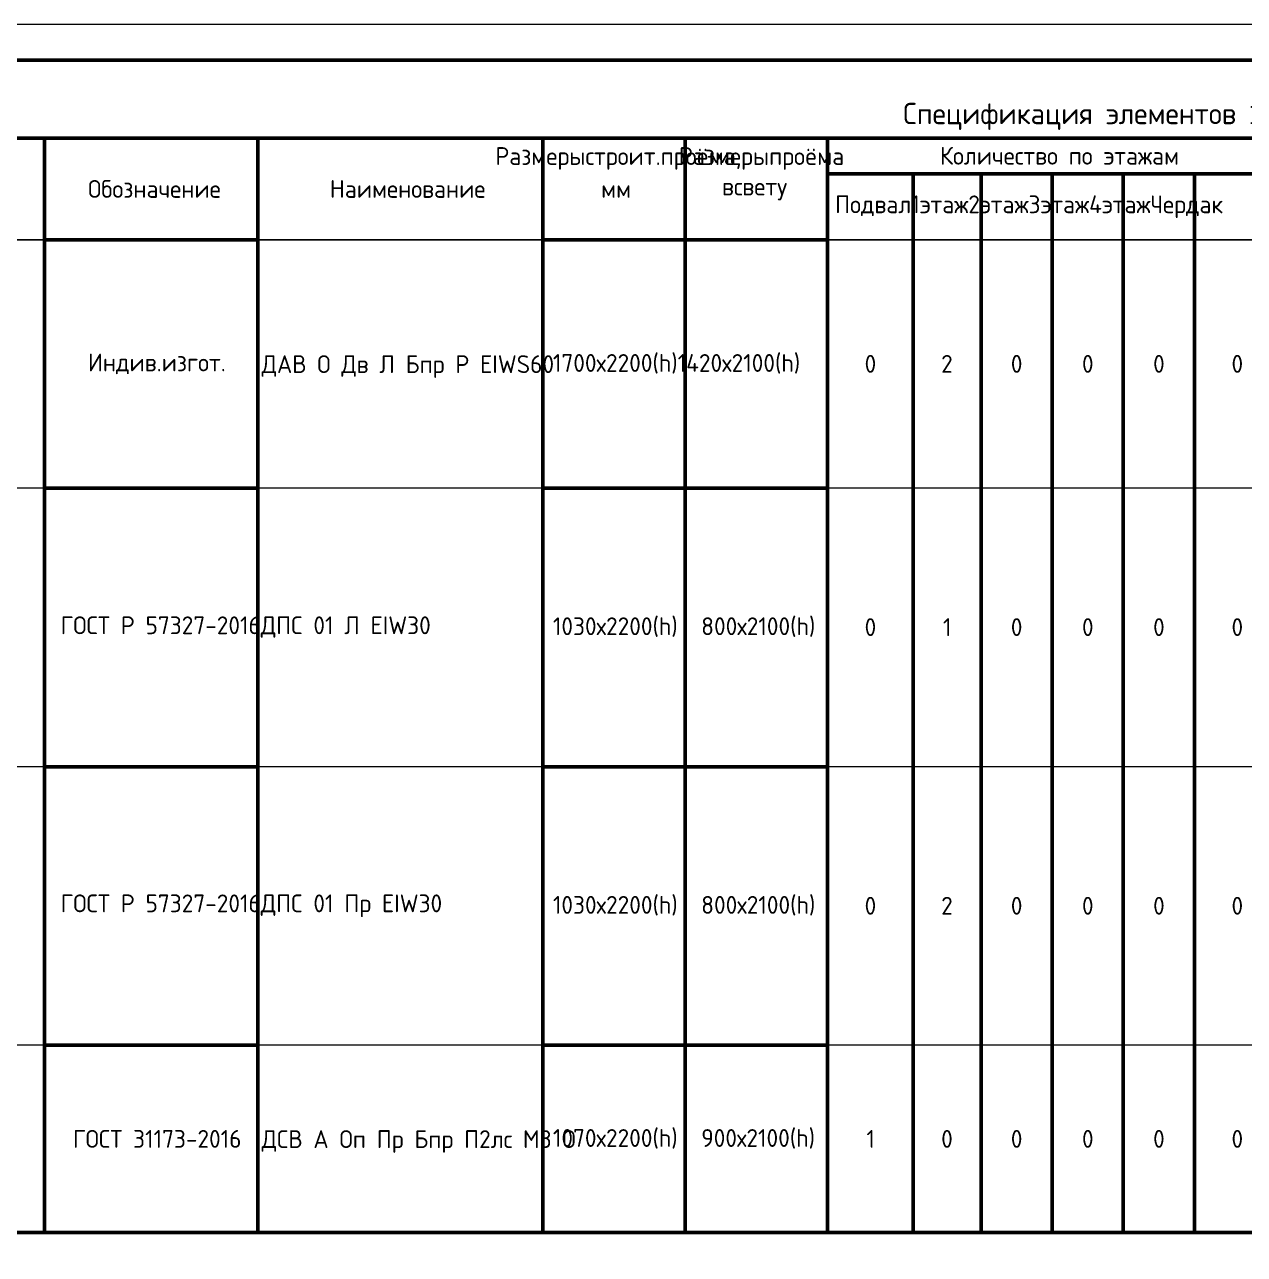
# Model space of a CAD drawing. Header units: millimetres. Extents: x -11345 to 411485, y -9810 to 73012.
# Drawn here: x -3286.3 to -3115, y 70474.5 to 70647.2 of the extents above; entities that cross this region are included whole.
import ezdxf

# ---------------------------------------------------------------- set-up
doc = ezdxf.new("R2010")
doc.units = ezdxf.units.MM
for name, color, linetype in [('PDF _Линии', 7, 'Continuous'), ('PDF _Основная надпись', 7, 'Continuous'), ('PDF _Текст', 7, 'Continuous')]:
    doc.layers.add(name, color=color, linetype=linetype)
doc.styles.add('PDF GOST Common', font='GOST_Common.ttf')

msp = doc.modelspace()

# ---------------------------------------------------------------- linework, layer by layer
at = {"layer": 'PDF _Линии', "lineweight": 50}
for points in [[(-3298.54173, 70631.22553), (-3283.51349, 70631.22553), (-3253.54167, 70631.22553), (-3213.53691, 70631.22553), (-3193.51337, 70631.22553), (-3173.53215, 70631.22553), (-3161.50956, 70631.22553), (-3151.98462, 70631.22553), (-3141.99401, 70631.22553), (-3132.0034, 70631.22553), (-3122.0128, 70631.22553), (-3109.9902, 70631.22553), (-3099.9996, 70631.22553), (-3085.01369, 70631.22553), (-2895.02284, 70631.22553), (-2895.02284, 70626.23023), (-2895.02284, 70616.95928), (-2895.02284, 70569.33457), (-2895.02284, 70534.49445), (-2895.02284, 70495.37869), (-2895.02284, 70456.30525), (-2895.02284, 70429.97408)], [(-3283.51349, 70631.22553), (-3283.51349, 70626.23023), (-3283.51349, 70616.95928), (-3283.51349, 70582.11916), (-3283.51349, 70543.0034), (-3283.51349, 70503.92997), (-3283.51349, 70477.59879)], [(-3253.54167, 70631.22553), (-3253.54167, 70626.23023), (-3253.54167, 70616.95928), (-3253.54167, 70582.11916), (-3253.54167, 70543.0034), (-3253.54167, 70503.92997), (-3253.54167, 70477.59879)], [(-3213.53691, 70631.22553), (-3213.53691, 70626.23023), (-3213.53691, 70616.95928), (-3213.53691, 70582.11916), (-3213.53691, 70543.0034), (-3213.53691, 70503.92997), (-3213.53691, 70477.59879)], [(-3193.51337, 70631.22553), (-3193.51337, 70626.23023), (-3193.51337, 70616.95928), (-3193.51337, 70582.11916), (-3193.51337, 70543.0034), (-3193.51337, 70503.92997), (-3193.51337, 70477.59879)], [(-3173.53215, 70631.22553), (-3173.53215, 70626.23023), (-3173.53215, 70616.95928), (-3173.53215, 70582.11916), (-3173.53215, 70543.0034), (-3173.53215, 70503.92997), (-3173.53215, 70477.59879)], [(-3109.9902, 70626.23023), (-3122.0128, 70626.23023), (-3132.0034, 70626.23023), (-3141.99401, 70626.23023), (-3151.98462, 70626.23023), (-3161.50956, 70626.23023), (-3173.53215, 70626.23023)], [(-3161.50956, 70626.23023), (-3161.50956, 70616.95928), (-3161.50956, 70582.11916), (-3161.50956, 70543.0034), (-3161.50956, 70503.92997), (-3161.50956, 70477.59879)], [(-3151.98462, 70626.23023), (-3151.98462, 70616.95928), (-3151.98462, 70582.11916), (-3151.98462, 70543.0034), (-3151.98462, 70503.92997), (-3151.98462, 70477.59879)], [(-3141.99401, 70626.23023), (-3141.99401, 70616.95928), (-3141.99401, 70582.11916), (-3141.99401, 70543.0034), (-3141.99401, 70503.92997), (-3141.99401, 70477.59879)], [(-3132.0034, 70626.23023), (-3132.0034, 70616.95928), (-3132.0034, 70582.11916), (-3132.0034, 70543.0034), (-3132.0034, 70503.92997), (-3132.0034, 70477.59879)], [(-3122.0128, 70626.23023), (-3122.0128, 70616.95928), (-3122.0128, 70582.11916), (-3122.0128, 70543.0034), (-3122.0128, 70503.92997), (-3122.0128, 70477.59879)], [(-3253.54167, 70582.11916), (-3283.51349, 70582.11916)], [(-3173.53215, 70582.11916), (-3193.51337, 70582.11916), (-3213.53691, 70582.11916)], [(-3253.54167, 70543.0034), (-3283.51349, 70543.0034)], [(-3173.53215, 70543.0034), (-3193.51337, 70543.0034), (-3213.53691, 70543.0034)], [(-3253.54167, 70503.92997), (-3283.51349, 70503.92997)], [(-3173.53215, 70503.92997), (-3193.51337, 70503.92997), (-3213.53691, 70503.92997)], [(-2895.02284, 70477.59879), (-3085.01369, 70477.59879), (-3099.9996, 70477.59879), (-3109.9902, 70477.59879), (-3122.0128, 70477.59879), (-3132.0034, 70477.59879), (-3141.99401, 70477.59879), (-3151.98462, 70477.59879), (-3161.50956, 70477.59879), (-3173.53215, 70477.59879), (-3193.51337, 70477.59879), (-3213.53691, 70477.59879), (-3253.54167, 70477.59879), (-3283.51349, 70477.59879), (-3298.54173, 70477.59879)]]:
    msp.add_lwpolyline(points, dxfattribs=at)
at = {"layer": 'PDF _Линии', "lineweight": 20}
for points in [[(-3298.54173, 70616.95928), (-3283.51349, 70616.95928)], [(-3253.54167, 70616.95928), (-3213.53691, 70616.95928)], [(-3173.53215, 70616.95928), (-3161.50956, 70616.95928), (-3151.98462, 70616.95928), (-3141.99401, 70616.95928), (-3132.0034, 70616.95928), (-3122.0128, 70616.95928), (-3109.9902, 70616.95928), (-3099.9996, 70616.95928), (-3085.01369, 70616.95928), (-3099.9996, 70616.95928), (-3109.9902, 70616.95928), (-3122.0128, 70616.95928), (-3132.0034, 70616.95928), (-3141.99401, 70616.95928), (-3151.98462, 70616.95928), (-3161.50956, 70616.95928)]]:
    msp.add_lwpolyline(points, close=True, dxfattribs=at)
at = {"layer": 'PDF _Линии', "lineweight": 50}
for points in [[(-3283.51349, 70616.95928), (-3253.54167, 70616.95928)], [(-3213.53691, 70616.95928), (-3193.51337, 70616.95928), (-3173.53215, 70616.95928), (-3193.51337, 70616.95928)]]:
    msp.add_lwpolyline(points, close=True, dxfattribs=at)
at = {"layer": 'PDF _Линии', "lineweight": 20}
for points in [[(-3283.51349, 70582.11916), (-3298.54173, 70582.11916)], [(-3213.53691, 70582.11916), (-3253.54167, 70582.11916)], [(-3085.01369, 70582.11916), (-3099.9996, 70582.11916), (-3109.9902, 70582.11916), (-3122.0128, 70582.11916), (-3132.0034, 70582.11916), (-3141.99401, 70582.11916), (-3151.98462, 70582.11916), (-3161.50956, 70582.11916), (-3173.53215, 70582.11916)], [(-3283.51349, 70543.0034), (-3298.54173, 70543.0034)], [(-3213.53691, 70543.0034), (-3253.54167, 70543.0034)], [(-3085.01369, 70543.0034), (-3099.9996, 70543.0034), (-3109.9902, 70543.0034), (-3122.0128, 70543.0034), (-3132.0034, 70543.0034), (-3141.99401, 70543.0034), (-3151.98462, 70543.0034), (-3161.50956, 70543.0034), (-3173.53215, 70543.0034)], [(-3283.51349, 70503.92997), (-3298.54173, 70503.92997)], [(-3213.53691, 70503.92997), (-3253.54167, 70503.92997)], [(-3085.01369, 70503.92997), (-3099.9996, 70503.92997), (-3109.9902, 70503.92997), (-3122.0128, 70503.92997), (-3132.0034, 70503.92997), (-3141.99401, 70503.92997), (-3151.98462, 70503.92997), (-3161.50956, 70503.92997), (-3173.53215, 70503.92997)]]:
    msp.add_lwpolyline(points, dxfattribs=at)
at = {"layer": 'PDF _Основная надпись', "lineweight": 20}
msp.add_lwpolyline([(-3730.97412, 70053.25202), (-2890.02753, 70053.25202), (-2890.02753, 70647.1851), (-3730.97412, 70647.1851)], close=True, dxfattribs=at)
at = {"layer": 'PDF _Основная надпись', "lineweight": 50}
msp.add_lwpolyline([(-2895.02284, 70058.24733), (-2895.02284, 70642.1898), (-3710.9929, 70642.1898), (-3710.9929, 70058.24733)], close=True, dxfattribs=at)

# ---------------------------------------------------------------- texts
at = {"layer": 'PDF _Текст', "attachment_point": 4, "style": 'PDF GOST Common'}
for s, insert, char_height in [('Спецификация элементов заполнения внутренних дверных проемов (окончание)', (-3162.91764, 70634.29401), 3.0000577), ('Размерыстроит.проёма,', (-3220.19664, 70628.38885), 2.500059), ('Размерыпроёма', (-3194.41474, 70628.38885), 2.500059), ('Количество по этажам', (-3157.75281, 70628.76985), 2.500059), ('Обозначение', (-3277.39095, 70624.11304), 2.500059), ('Наименование', (-3243.43843, 70624.11304), 2.500059), ('мм', (-3205.33713, 70624.11304), 2.500059), ('всвету', (-3188.36085, 70624.11304), 2.500059), ('Подвал1этаж2этаж3этаж4этажЧердак', (-3172.4853, 70621.61525), 2.500059), ('1700х2200(h)1420х2100(h)', (-3212.11068, 70599.55886), 2.500059), ('Индив.изгот.', (-3277.39095, 70599.55886), 2.500059), ('ДАВ О Дв Л Бпр Р EIWS60', (-3253.00611, 70599.17782), 2.500059), ('0', (-3168.33651, 70599.55886), 2.50006), ('2', (-3157.58346, 70599.55886), 2.50006), ('0', (-3147.80413, 70599.55886), 2.50006), ('0', (-3137.81311, 70599.55886), 2.50006), ('0', (-3127.8221, 70599.55886), 2.50006), ('0', (-3116.81505, 70599.55886), 2.50006), ('ГОСТ Р 57327-2016ДПС 01 Л EIW30', (-3281.24339, 70562.60058), 2.500059), ('1030х2200(h)', (-3212.11068, 70562.60058), 2.500059), ('800х2100(h)', (-3191.28197, 70562.60058), 2.500059), ('0', (-3168.33651, 70562.60058), 2.50006), ('1', (-3157.32946, 70562.60058), 2.50006), ('0', (-3147.80413, 70562.60058), 2.50006), ('0', (-3137.81311, 70562.60058), 2.50006), ('0', (-3127.8221, 70562.60058), 2.50006), ('0', (-3116.81505, 70562.60058), 2.50006), ('ГОСТ Р 57327-2016ДПС 01 Пр EIW30', (-3281.24339, 70523.48322), 2.500059), ('1030х2200(h)', (-3212.11068, 70523.48322), 2.500059), ('800х2100(h)', (-3191.28197, 70523.48322), 2.500059), ('0', (-3168.33651, 70523.48322), 2.50006), ('2', (-3157.58346, 70523.48322), 2.50006), ('0', (-3147.80413, 70523.48322), 2.50006), ('0', (-3137.81311, 70523.48322), 2.50006), ('0', (-3127.8221, 70523.48322), 2.50006), ('0', (-3116.81505, 70523.48322), 2.50006), ('ГОСТ 31173-2016', (-3279.50769, 70490.75842), 2.500059), ('ДСВ А Оп Пр Бпр П2лс М3 О', (-3253.00611, 70490.38341), 2.500059), ('1070х2200(h)', (-3212.11068, 70490.75842), 2.500059), ('900х2100(h)', (-3191.28197, 70490.75842), 2.500059), ('1', (-3168.08249, 70490.75842), 2.50006), ('0', (-3157.58346, 70490.75842), 2.50006), ('0', (-3147.80413, 70490.75842), 2.50006), ('0', (-3137.81311, 70490.75842), 2.50006), ('0', (-3127.8221, 70490.75842), 2.50006), ('0', (-3116.81505, 70490.75842), 2.50006)]:
    msp.add_mtext(s, dxfattribs=dict(at, insert=insert, char_height=char_height))

doc.saveas('drawing.dxf')
